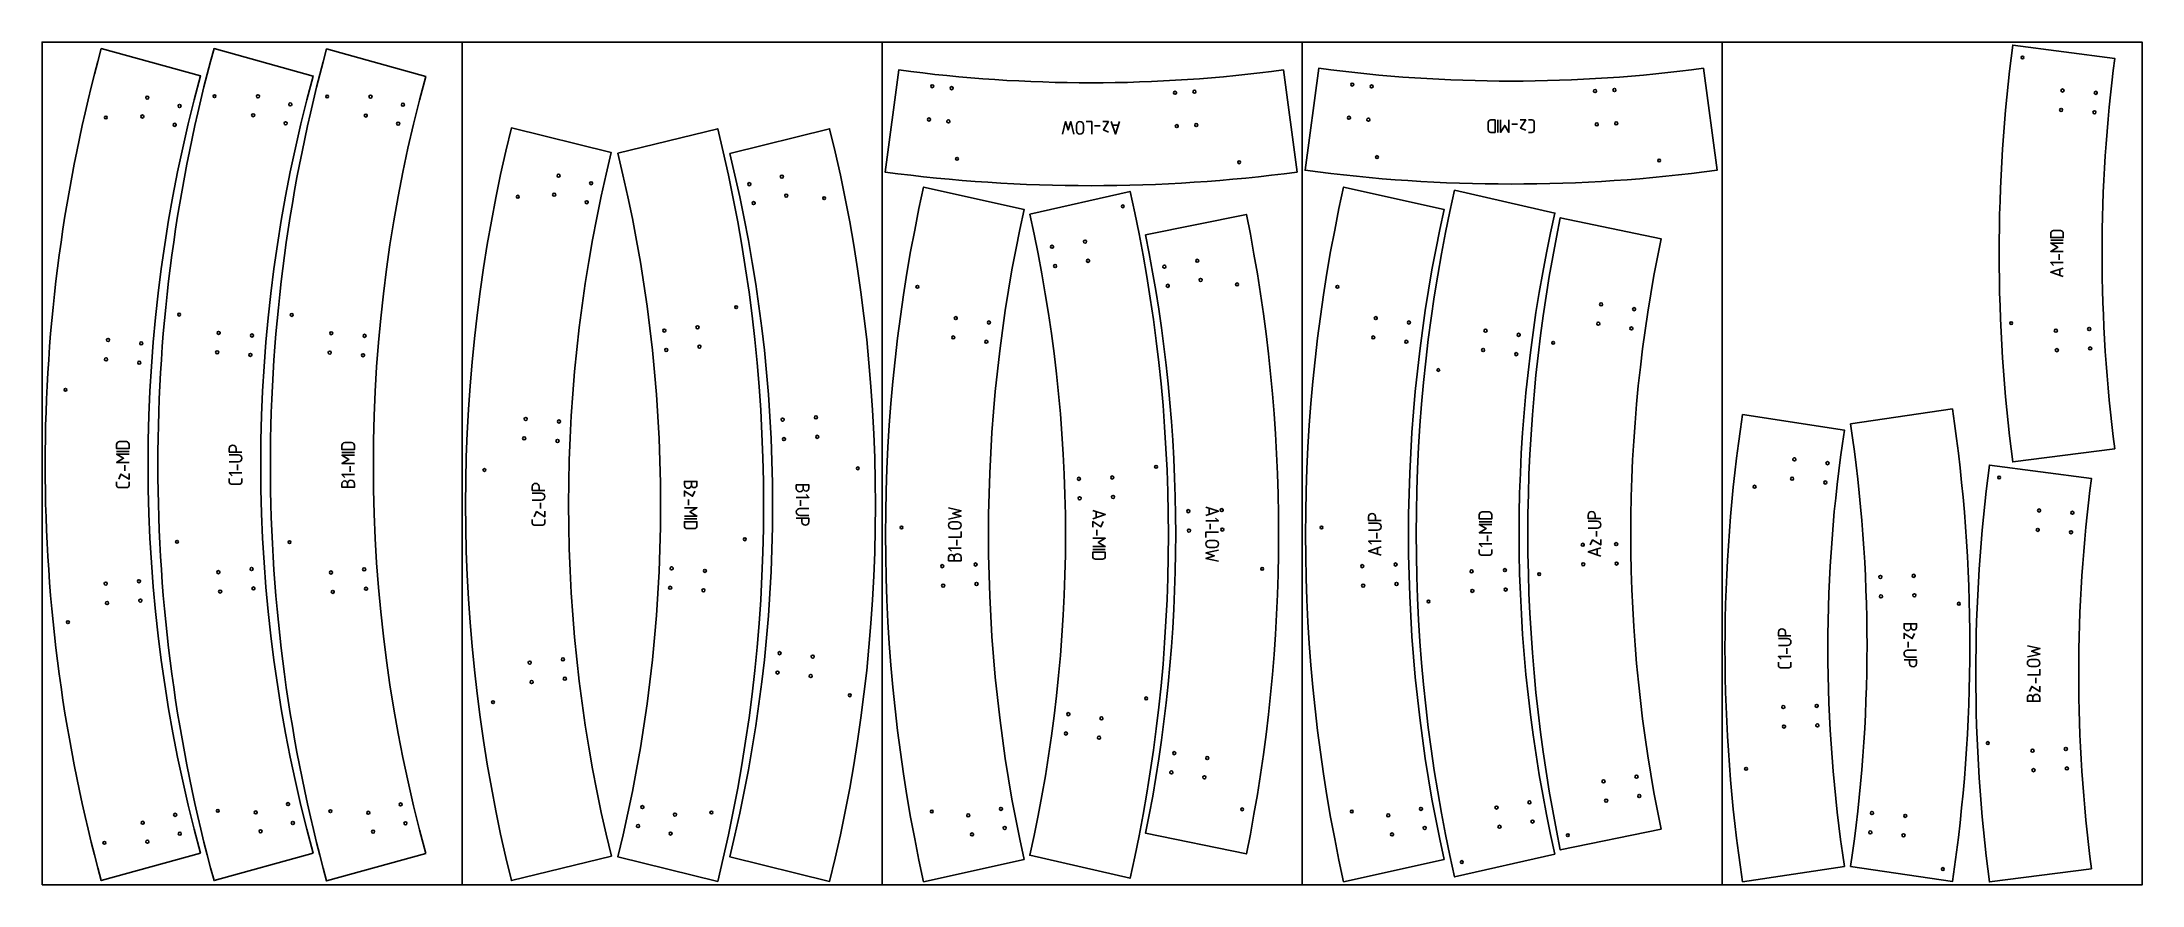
# Model space of a CAD drawing. Header units: millimetres. Extents: x 1510 to 9060, y 0 to 3030.
import ezdxf

# ---------------------------------------------------------------- set-up
doc = ezdxf.new("R2010")
doc.units = ezdxf.units.MM
for name, color, linetype, true_color in [('Engraving', 7, 'Continuous', 0x000000), ('exterior Cut', 7, 'Continuous', 0x000000), ('interior cut', 7, 'Continuous', 0x000000), ('page', 7, 'Continuous', 0x000000)]:
    doc.layers.add(name, color=color, linetype=linetype, true_color=true_color)

msp = doc.modelspace()

# ---------------------------------------------------------------- linework, layer by layer
at = {"layer": 'Engraving', "color": 3, "true_color": 0x00ff00}
for p, q in [((5314.2, 2729), (5294.2, 2729)), ((5380, 2731.5), (5358.4, 2731.5)), ((6744.2, 2750.1), (6744.2, 2705.1)), ((6814.2, 2735.1), (6794.2, 2735.1)), ((8776.9, 2317.2), (8731.9, 2317.2)), ((8761.9, 2247.2), (8761.9, 2267.2)), ((8764.4, 2191.4), (8764.4, 2213.1)), ((1823.3, 1558.6), (1778.3, 1558.6)), ((2213.4, 1491.1), (2213.4, 1511.1)), ((2633.2, 1554.9), (2588.2, 1554.9)), ((1808.3, 1488.6), (1808.3, 1508.6)), ((2618.2, 1484.9), (2618.2, 1504.9)), ((3302.4, 1353.5), (3302.4, 1373.5)), ((3834.6, 1385.8), (3834.6, 1365.8)), ((4237, 1383.3), (4237, 1363.3)), ((3819.6, 1315.8), (3864.6, 1315.8)), ((5300.2, 1341.9), (5300.2, 1320.2)), ((5706.8, 1354.3), (5706.8, 1332.6)), ((5709.3, 1298.5), (5709.3, 1278.5)), ((6722.4, 1305.8), (6677.4, 1305.8)), ((4799.3, 1220.4), (4799.3, 1240.4)), ((5302.7, 1276.1), (5302.7, 1256.1)), ((6309.3, 1245.4), (6309.3, 1265.4)), ((6311.8, 1189.5), (6311.8, 1211.2)), ((6707.4, 1235.8), (6707.4, 1255.8)), ((7098.9, 1252.2), (7098.9, 1272.2)), ((5287.7, 1206.1), (5332.7, 1206.1)), ((7101.4, 1186.3), (7101.4, 1208)), ((7782.9, 831.1), (7782.9, 851.1)), ((8219.4, 874.2), (8219.4, 854.2)), ((8677.9, 725.2), (8677.9, 745.2))]:
    msp.add_line(p, q, dxfattribs=at)
for points in [[(5219.2, 2699), (5209.2, 2744), (5199.2, 2714), (5189.2, 2744), (5179.2, 2699)], [(5284.2, 2699), (5284.2, 2744), (5264.2, 2744)], [(5324.2, 2744), (5344.2, 2744), (5325.8, 2714.6), (5344.2, 2706.5)], [(5384.2, 2744), (5369.2, 2699), (5354.2, 2744)], [(6784.2, 2750.1), (6784.2, 2705.1), (6769.2, 2730.1), (6754.2, 2705.1), (6754.2, 2750.1)], [(6824.2, 2750.1), (6844.2, 2750.1), (6825.8, 2720.6), (6844.2, 2712.6)], [(8776.9, 2277.2), (8731.9, 2277.2), (8756.9, 2292.2), (8731.9, 2307.2), (8776.9, 2307.2)], [(8741.9, 2227.2), (8731.9, 2237.2), (8776.9, 2237.2)], [(8776.9, 2187.2), (8731.9, 2202.2), (8776.9, 2217.2)], [(1823.3, 1518.6), (1778.3, 1518.6), (1803.3, 1533.6), (1778.3, 1548.6), (1823.3, 1548.6)], [(2633.2, 1514.9), (2588.2, 1514.9), (2613.2, 1529.9), (2588.2, 1544.9), (2633.2, 1544.9)], [(1823.3, 1478.6), (1823.3, 1458.6), (1793.8, 1477.1), (1785.8, 1458.6)], [(2193.4, 1471.1), (2183.4, 1481.1), (2228.4, 1481.1)], [(2598.2, 1464.9), (2588.2, 1474.9), (2633.2, 1474.9)], [(3819.6, 1395.8), (3819.6, 1415.8), (3849, 1397.3), (3857.1, 1415.8)], [(4257, 1403.3), (4267, 1393.3), (4222, 1393.3)], [(3317.4, 1343.5), (3317.4, 1323.5), (3288, 1341.9), (3279.9, 1323.5)], [(3819.6, 1355.8), (3864.6, 1355.8), (3839.6, 1340.8), (3864.6, 1325.8), (3819.6, 1325.8)], [(4769.3, 1315.4), (4814.3, 1325.4), (4784.3, 1335.4), (4814.3, 1345.4), (4769.3, 1355.4)], [(5287.7, 1346.1), (5332.7, 1331.1), (5287.7, 1316.1)], [(5287.7, 1286.1), (5287.7, 1306.1), (5317.2, 1287.6), (5325.2, 1306.1)], [(5694.3, 1358.5), (5739.3, 1343.5), (5694.3, 1328.5)], [(5729.3, 1318.5), (5739.3, 1308.5), (5694.3, 1308.5)], [(6722.4, 1265.8), (6677.4, 1265.8), (6702.4, 1280.8), (6677.4, 1295.8), (6722.4, 1295.8)], [(4769.3, 1250.4), (4814.3, 1250.4), (4814.3, 1270.4)], [(4779.3, 1200.4), (4769.3, 1210.4), (4814.3, 1210.4)], [(5287.7, 1246.1), (5332.7, 1246.1), (5307.7, 1231.1), (5332.7, 1216.1), (5287.7, 1216.1)], [(5739.3, 1268.5), (5694.3, 1268.5), (5694.3, 1248.5)], [(6289.3, 1225.4), (6279.3, 1235.4), (6324.3, 1235.4)], [(6324.3, 1185.4), (6279.3, 1200.4), (6324.3, 1215.4)], [(6687.4, 1215.8), (6677.4, 1225.8), (6722.4, 1225.8)], [(7113.9, 1182.2), (7068.9, 1197.2), (7113.9, 1212.2)], [(7113.9, 1242.2), (7113.9, 1222.2), (7084.5, 1240.6), (7076.4, 1222.2)], [(5739.3, 1203.5), (5694.3, 1193.5), (5724.3, 1183.5), (5694.3, 1173.5), (5739.3, 1163.5)], [(8204.4, 884.2), (8204.4, 904.2), (8233.8, 885.7), (8241.9, 904.2)], [(8647.9, 820.2), (8692.9, 830.2), (8662.9, 840.2), (8692.9, 850.2), (8647.9, 860.2)], [(7762.9, 811.1), (7752.9, 821.1), (7797.9, 821.1)], [(8647.9, 755.2), (8692.9, 755.2), (8692.9, 775.2)], [(8692.9, 715.2), (8692.9, 695.2), (8663.5, 713.7), (8655.4, 695.2)]]:
    msp.add_lwpolyline(points, dxfattribs=at)
for points in [[(5254.2, 2731.5, 1), (5229.2, 2731.5), (5229.2, 2711.5, 1), (5254.2, 2711.5)], [(6719.2, 2705.1), (6734.2, 2705.1), (6734.2, 2750.1), (6719.2, 2750.1, 0.414214), (6709.2, 2740.1), (6709.2, 2715.1, 0.414214)], [(8731.9, 2342.2), (8731.9, 2327.2), (8776.9, 2327.2), (8776.9, 2342.2, 0.414214), (8766.9, 2352.2), (8741.9, 2352.2, 0.414214)], [(1778.3, 1583.6), (1778.3, 1568.6), (1823.3, 1568.6), (1823.3, 1583.6, 0.414214), (1813.3, 1593.6), (1788.3, 1593.6, 0.414214)], [(2588.2, 1579.9), (2588.2, 1564.9), (2633.2, 1564.9), (2633.2, 1579.9, 0.414214), (2623.2, 1589.9), (2598.2, 1589.9, 0.414214)], [(3864.6, 1290.8), (3864.6, 1305.8), (3819.6, 1305.8), (3819.6, 1290.8, 0.414214), (3829.6, 1280.8), (3854.6, 1280.8, 0.414214)], [(4801.8, 1280.4, 1), (4801.8, 1305.4), (4781.8, 1305.4, 1), (4781.8, 1280.4)], [(6677.4, 1330.8), (6677.4, 1315.8), (6722.4, 1315.8), (6722.4, 1330.8, 0.414214), (6712.4, 1340.8), (6687.4, 1340.8, 0.414214)], [(5706.8, 1238.5, 1), (5706.8, 1213.5), (5726.8, 1213.5, 1), (5726.8, 1238.5)], [(5332.7, 1181.1), (5332.7, 1196.1), (5287.7, 1196.1), (5287.7, 1181.1, 0.414214), (5297.7, 1171.1), (5322.7, 1171.1, 0.414214)], [(8680.4, 785.2, 1), (8680.4, 810.2), (8660.4, 810.2, 1), (8660.4, 785.2)]]:
    msp.add_lwpolyline(points, format="xyb", close=True, dxfattribs=at)
for points in [[(6854.2, 2705.1), (6866.7, 2705.1, 0.414214), (6874.2, 2712.6), (6874.2, 2742.6, 0.414214), (6866.7, 2750.1), (6854.2, 2750.1)], [(2208.4, 1556.1), (2208.4, 1568.6, 1), (2183.4, 1568.6), (2183.4, 1556.1), (2228.4, 1556.1)], [(2183.4, 1521.1), (2215.9, 1521.1, 1), (2215.9, 1546.1), (2183.4, 1546.1)], [(1778.3, 1448.6), (1778.3, 1436.1, 0.414214), (1785.8, 1428.6), (1815.8, 1428.6, 0.414214), (1823.3, 1436.1), (1823.3, 1448.6)], [(2183.4, 1461.1), (2183.4, 1448.6, 0.414214), (2190.9, 1441.1), (2220.9, 1441.1, 0.414214), (2228.4, 1448.6), (2228.4, 1461.1)], [(2608.2, 1429.9), (2608.2, 1442.4, -1), (2633.2, 1442.4), (2633.2, 1429.9), (2588.2, 1429.9), (2588.2, 1442.4, -1), (2608.2, 1442.4)], [(3297.4, 1418.5), (3297.4, 1431, 1), (3272.4, 1431), (3272.4, 1418.5), (3317.4, 1418.5)], [(3844.6, 1450.8), (3844.6, 1438.3, -1), (3819.6, 1438.3), (3819.6, 1450.8), (3864.6, 1450.8), (3864.6, 1438.3, -1), (3844.6, 1438.3)], [(4247, 1438.3), (4247, 1425.8, -1), (4222, 1425.8), (4222, 1438.3), (4267, 1438.3), (4267, 1425.8, -1), (4247, 1425.8)], [(3272.4, 1383.5), (3304.9, 1383.5, 1), (3304.9, 1408.5), (3272.4, 1408.5)], [(3272.4, 1313.5), (3272.4, 1301, 0.414214), (3279.9, 1293.5), (3309.9, 1293.5, 0.414214), (3317.4, 1301), (3317.4, 1313.5)], [(4267, 1353.3), (4234.5, 1353.3, 1), (4234.5, 1328.3), (4267, 1328.3)], [(4242, 1318.3), (4242, 1305.8, 1), (4267, 1305.8), (4267, 1318.3), (4222, 1318.3)], [(6304.3, 1310.4), (6304.3, 1322.9, 1), (6279.3, 1322.9), (6279.3, 1310.4), (6324.3, 1310.4)], [(6279.3, 1275.4), (6311.8, 1275.4, 1), (6311.8, 1300.4), (6279.3, 1300.4)], [(7093.9, 1317.2), (7093.9, 1329.7, 1), (7068.9, 1329.7), (7068.9, 1317.2), (7113.9, 1317.2)], [(7068.9, 1282.2), (7101.4, 1282.2, 1), (7101.4, 1307.2), (7068.9, 1307.2)], [(4789.3, 1165.4), (4789.3, 1177.9, -1), (4814.3, 1177.9), (4814.3, 1165.4), (4769.3, 1165.4), (4769.3, 1177.9, -1), (4789.3, 1177.9)], [(6677.4, 1205.8), (6677.4, 1193.3, 0.414214), (6684.9, 1185.8), (6714.9, 1185.8, 0.414214), (6722.4, 1193.3), (6722.4, 1205.8)], [(7777.9, 896.1), (7777.9, 908.6, 1), (7752.9, 908.6), (7752.9, 896.1), (7797.9, 896.1)], [(8229.4, 939.2), (8229.4, 926.7, -1), (8204.4, 926.7), (8204.4, 939.2), (8249.4, 939.2), (8249.4, 926.7, -1), (8229.4, 926.7)], [(7752.9, 861.1), (7785.4, 861.1, 1), (7785.4, 886.1), (7752.9, 886.1)], [(8249.4, 844.2), (8216.9, 844.2, 1), (8216.9, 819.2), (8249.4, 819.2)], [(7752.9, 801.1), (7752.9, 788.6, 0.414214), (7760.4, 781.1), (7790.4, 781.1, 0.414214), (7797.9, 788.6), (7797.9, 801.1)], [(8224.4, 809.2), (8224.4, 796.7, 1), (8249.4, 796.7), (8249.4, 809.2), (8204.4, 809.2)], [(8667.9, 660.2), (8667.9, 672.7, -1), (8692.9, 672.7), (8692.9, 660.2), (8647.9, 660.2), (8647.9, 672.7, -1), (8667.9, 672.7)]]:
    msp.add_lwpolyline(points, format="xyb", dxfattribs=at)
at = {"layer": 'exterior Cut', "color": 2, "true_color": 0xffff00}
for points in [[(2080, 114.5), (1723.3, 16, -0.135036), (1723.3, 3006.2), (2080.1, 2908.1, 0.135019)], [(2485.2, 114.2), (2128.4, 16, -0.135036), (2128.4, 3006.3), (2485.1, 2907.8, 0.135019)], [(2890, 113), (2533.2, 14.8, -0.135036), (2533.2, 3005.1), (2889.9, 2906.6, 0.135019)], [(8962.3, 1567.9), (8595.3, 1520.7, -0.065172), (8595.3, 3018.8), (8962.2, 2970.8, 0.065209)], [(5974, 2929.5), (6022.2, 2562.7, -0.066486), (4541.2, 2562.7), (4590.2, 2929.4, 0.066526)], [(7484, 2935.6), (7532.2, 2568.8, -0.066486), (6051.2, 2568.8), (6100.2, 2935.5, 0.066526)], [(3556.9, 104.2), (3197.6, 15.8, -0.121766), (3197.6, 2721.2), (3556.8, 2632.4, 0.121783)], [(3580.1, 2630), (3939.4, 2718.5, -0.121766), (3939.4, 13), (3580.2, 101.8, 0.121783)], [(3982.5, 2629.7), (4341.7, 2718.5, -0.121766), (4341.7, 13), (3982.5, 101.5, 0.121783)], [(5040.8, 92), (4679.5, 11.9, -0.109457), (4679.5, 2508.8), (5040.6, 2428, 0.10942)], [(5060.9, 2411.1), (5421.8, 2492.7, -0.1117), (5421.8, 24.4), (5061.1, 106.9, 0.11166)], [(6550.8, 92), (6189.5, 11.9, -0.109457), (6189.5, 2508.8), (6550.6, 2428, 0.10942)], [(6949.2, 110.8), (6588.4, 29.2, -0.1117), (6588.4, 2497.4), (6949.1, 2415, 0.11166)], [(5477.7, 2336.5), (5840.3, 2410.2, -0.100577), (5840.3, 111.7), (5477.8, 185.9, 0.100554)], [(7330.9, 201.2), (6968.6, 126, -0.102632), (6968.6, 2398.3), (7330.8, 2322.6, 0.102609)], [(7990, 66.4), (7624.1, 11.4, -0.075496), (7624.1, 1690.9), (7989.9, 1635.3, 0.07552)], [(8012.4, 1657.1), (8378.5, 1711.1, -0.073998), (8378.5, 12.2), (8012.5, 66.7, 0.07402)], [(8878.3, 58.4), (8511.3, 11.2, -0.065172), (8511.3, 1509.3), (8878.2, 1461.3, 0.065209)]]:
    msp.add_lwpolyline(points, format="xyb", close=True, dxfattribs=at)
at = {"layer": 'interior cut', "color": 1, "true_color": 0xff0000}
for centre in [(8630.3, 2974.2, -154.4), (2130.4, 2835.1, -154.4), (2535.2, 2833.9, -154.4), (1739.7, 2758.6, -154.4), (4799.7, 2610.4, -154.4), (5814.1, 2597.7, -154.4), (6309.7, 2616.5, -154.4), (7324.1, 2603.8, -154.4), (3220.4, 2474, -154.4), (4321.8, 2468.7, -154.4), (5395.5, 2439.4, -154.4), (4657.2, 2150.2, -154.4), (5806.4, 2158.9, -154.4), (6167.2, 2150.2, -154.4), (2002.9, 2050.1, -154.4), (2407.7, 2048.9, -154.4), (4005.4, 2077, -154.4), (8589.7, 2019.8, -154.4), (6943, 1948.7, -154.4), (6530.1, 1851.1, -154.4), (1594.1, 1779.6, -154.4), (3100.4, 1491.6, -154.4), (4442.9, 1497.6, -154.4), (5515.2, 1502.7, -154.4), (7667.3, 1431.6, -154.4), (8546.3, 1464.7, -154.4), (4600.3, 1285, -154.4), (6110.3, 1285, -154.4), (1995.4, 1233.8, -154.4), (2400.2, 1232.6, -154.4), (4036.5, 1242.6, -154.4), (5897.1, 1136, -154.4), (6892.9, 1117.5, -154.4), (6494.9, 1019.2, -154.4), (8401.7, 1011, -154.4), (1603.4, 944.8, -154.4), (4414.2, 681.9, -154.4), (3131.5, 657.3, -154.4), (5480.1, 670.8, -154.4), (8505.7, 510.3, -154.4), (7636.4, 417.6, -154.4), (2141.9, 266.3, -154.4), (2546.7, 265.1, -154.4), (3916.6, 260.2, -154.4), (4709, 263.8, -154.4), (5825.1, 271.9, -154.4), (6219, 263.8, -154.4), (1734.2, 151.2, -154.4), (6995.8, 178.8, -154.4), (6614.6, 82.5, -154.4), (8344.3, 57.4, -154.4)]:
    msp.add_circle(centre, 5, dxfattribs=at)
at = {"layer": 'interior cut', "color": 1, "true_color": 0xff0000, "extrusion": (0, 0, -1)}
for centre in [(-4710.5, 2871, 154.4), (-4710.5, 2871, 154.4), (-4780.2, 2864.1, 154.4), (-6220.5, 2877.1, 154.4), (-6220.5, 2877.1, 154.4), (-6290.2, 2870.2, 154.4), (-1888.4, 2830.1, 154.4), (-2004.5, 2800.1, 154.4), (-2004.5, 2800.1, 154.4), (-2286.3, 2834.8, 154.4), (-2402.7, 2805.8, 154.4), (-2402.7, 2805.8, 154.4), (-2691.1, 2833.6, 154.4), (-2807.5, 2804.6, 154.4), (-2807.5, 2804.6, 154.4), (-5583.5, 2847.6, 154.4), (-5583.5, 2847.6, 154.4), (-5653.4, 2851.4, 154.4), (-7093.5, 2853.7, 154.4), (-7093.5, 2853.7, 154.4), (-7163.4, 2857.5, 154.4), (-8774.1, 2855.6, 154.4), (-8893.8, 2847.3, 154.4), (-8893.8, 2847.3, 154.4), (-1870.8, 2762.3, 154.4), (-1987, 2732.3, 154.4), (-2269.3, 2766.9, 154.4), (-2385.8, 2737.9, 154.4), (-2674.1, 2765.7, 154.4), (-2790.6, 2736.7, 154.4), (-4698.8, 2751.5, 154.4), (-4768.5, 2744.7, 154.4), (-5589.8, 2727.8, 154.4), (-5659.7, 2731.5, 154.4), (-6208.8, 2757.6, 154.4), (-6278.5, 2750.8, 154.4), (-7099.8, 2733.9, 154.4), (-7169.7, 2737.6, 154.4), (-8769.2, 2785.8, 154.4), (-8889, 2777.4, 154.4), (-3367.2, 2549.4, 154.4), (-3484.1, 2522.4, 154.4), (-3484.1, 2522.4, 154.4), (-4052.9, 2519.1, 154.4), (-4169.9, 2546, 154.4), (-3351.4, 2481.2, 154.4), (-3468.4, 2454.2, 154.4), (-4068.6, 2450.9, 154.4), (-4068.6, 2450.9, 154.4), (-4185.6, 2477.8, 154.4), (-5141.4, 2293.9, 154.4), (-5260, 2312.6, 154.4), (-5152.4, 2224.7, 154.4), (-5152.4, 2224.7, 154.4), (-5270.9, 2243.5, 154.4), (-5545.1, 2222.4, 154.4), (-5663.3, 2243.6, 154.4), (-5557.5, 2153.5, 154.4), (-5557.5, 2153.5, 154.4), (-5675.6, 2174.7, 154.4), (-4795.2, 2037.5, 154.4), (-6305.2, 2037.5, 154.4), (-7115.3, 2086.9, 154.4), (-7234, 2069.8, 154.4), (-7234, 2069.8, 154.4), (-1747.3, 1959.1, 154.4), (-2145.1, 1984.5, 154.4), (-2264.8, 1975.1, 154.4), (-2264.8, 1975.1, 154.4), (-2549.9, 1983.3, 154.4), (-2669.6, 1973.9, 154.4), (-2669.6, 1973.9, 154.4), (-3747.3, 1992.9, 154.4), (-3866.7, 2004.7, 154.4), (-4786.1, 1968.1, 154.4), (-4914.2, 2021.9, 154.4), (-4914.2, 2021.9, 154.4), (-6296.1, 1968.1, 154.4), (-6424.2, 2021.9, 154.4), (-6424.2, 2021.9, 154.4), (-6699.8, 1992.4, 154.4), (-6818.9, 1977.4, 154.4), (-6818.9, 1977.4, 154.4), (-7105.3, 2017.6, 154.4), (-7224.1, 2000.5, 154.4), (-8750.3, 1992.2, 154.4), (-8870.1, 1998.4, 154.4), (-8870.1, 1998.4, 154.4), (-1740.2, 1889.4, 154.4), (-1866.7, 1946.9, 154.4), (-1866.7, 1946.9, 154.4), (-2139.7, 1914.7, 154.4), (-2259.3, 1905.4, 154.4), (-2544.5, 1913.5, 154.4), (-2664.1, 1904.1, 154.4), (-3754.2, 1923.2, 154.4), (-3754.2, 1923.2, 154.4), (-3873.6, 1935.1, 154.4), (-4905.1, 1952.5, 154.4), (-6415.1, 1952.5, 154.4), (-6691.1, 1922.9, 154.4), (-6810.2, 1908, 154.4), (-8753.9, 1922.3, 154.4), (-8873.7, 1928.5, 154.4), (-1859.6, 1877.2, 154.4), (-3248.9, 1675, 154.4), (-3368.6, 1665.9, 154.4), (-3368.6, 1665.9, 154.4), (-4172.7, 1672.6, 154.4), (-4292.4, 1680.8, 154.4), (-3243.6, 1605.2, 154.4), (-3363.3, 1596.1, 154.4), (-4177.5, 1602.7, 154.4), (-4177.5, 1602.7, 154.4), (-4297.2, 1610.9, 154.4), (-7810.1, 1529.9, 154.4), (-7929.3, 1516.1, 154.4), (-7929.3, 1516.1, 154.4), (-5237.9, 1459.9, 154.4), (-5357.8, 1464.6, 154.4), (-7802.1, 1460.4, 154.4), (-7921.3, 1446.6, 154.4), (-5240.6, 1390, 154.4), (-5240.6, 1390, 154.4), (-5360.6, 1394.7, 154.4), (-5631.2, 1343.7, 154.4), (-5751.2, 1347.5, 154.4), (-8690.1, 1346.1, 154.4), (-8809.8, 1337.8, 154.4), (-8809.8, 1337.8, 154.4), (-5633.5, 1273.7, 154.4), (-5633.5, 1273.7, 154.4), (-5753.4, 1277.6, 154.4), (-7049.5, 1222.8, 154.4), (-7169.5, 1225.3, 154.4), (-7169.5, 1225.3, 154.4), (-8685.2, 1276.3, 154.4), (-8804.9, 1267.9, 154.4), (-2263.5, 1135.7, 154.4), (-2263.5, 1135.7, 154.4), (-2668.3, 1134.5, 154.4), (-2668.3, 1134.5, 154.4), (-3773.7, 1138.1, 154.4), (-3893.3, 1129, 154.4), (-4746.5, 1146, 154.4), (-4866.3, 1151.9, 154.4), (-4866.3, 1151.9, 154.4), (-6256.5, 1146, 154.4), (-6376.3, 1151.9, 154.4), (-6376.3, 1151.9, 154.4), (-6649.6, 1127.2, 154.4), (-6769.5, 1131.9, 154.4), (-6769.5, 1131.9, 154.4), (-7051, 1152.8, 154.4), (-7170.9, 1155.3, 154.4), (-1738.9, 1083.2, 154.4), (-1858.5, 1091.9, 154.4), (-1858.5, 1091.9, 154.4), (-2144, 1124.4, 154.4), (-2150.6, 1054.7, 154.4), (-2270.1, 1066, 154.4), (-2548.8, 1123.2, 154.4), (-2555.4, 1053.5, 154.4), (-2674.9, 1064.8, 154.4), (-3768.4, 1068.3, 154.4), (-3768.4, 1068.3, 154.4), (-3888, 1059.2, 154.4), (-4749.9, 1076.1, 154.4), (-4869.8, 1082, 154.4), (-6259.9, 1076.1, 154.4), (-6379.8, 1082, 154.4), (-6652.3, 1057.2, 154.4), (-6772.2, 1061.9, 154.4), (-8119.3, 1107.3, 154.4), (-8239.2, 1111.3, 154.4), (-1743.9, 1013.4, 154.4), (-1863.6, 1022.1, 154.4), (-8121.6, 1037.3, 154.4), (-8121.6, 1037.3, 154.4), (-8241.6, 1041.3, 154.4), (-4161.6, 833.2, 154.4), (-3263.3, 799.2, 154.4), (-3382.7, 811, 154.4), (-3382.7, 811, 154.4), (-4154.3, 763.6, 154.4), (-4154.3, 763.6, 154.4), (-4273.7, 751.1, 154.4), (-4280.9, 820.7, 154.4), (-3270.2, 729.5, 154.4), (-3389.7, 741.4, 154.4), (-5199.9, 613.9, 154.4), (-5319, 598.9, 154.4), (-7770.5, 639.5, 154.4), (-7890.4, 643.7, 154.4), (-7890.4, 643.7, 154.4), (-5191.2, 544.5, 154.4), (-5191.2, 544.5, 154.4), (-5310.3, 529.5, 154.4), (-7772.9, 569.5, 154.4), (-7892.9, 573.7, 154.4), (-5580.6, 473.9, 154.4), (-5699.3, 456.2, 154.4), (-8666.3, 482.7, 154.4), (-8786.1, 488.9, 154.4), (-8786.1, 488.9, 154.4), (-5570.3, 404.7, 154.4), (-5570.3, 404.7, 154.4), (-5689, 387, 154.4), (-7123.9, 372.5, 154.4), (-7242.7, 389.1, 154.4), (-7242.7, 389.1, 154.4), (-8669.9, 412.8, 154.4), (-8789.7, 419, 154.4), (-6857.7, 297.1, 154.4), (-6857.7, 297.1, 154.4), (-7133.6, 303.2, 154.4), (-7252.4, 319.8, 154.4), (-1872.2, 223.6, 154.4), (-1988.8, 252.2, 154.4), (-1988.8, 252.2, 154.4), (-2278.3, 260.7, 154.4), (-2394.5, 290.7, 154.4), (-2394.5, 290.7, 154.4), (-2411.9, 222.9, 154.4), (-2683.1, 259.5, 154.4), (-2799.3, 289.5, 154.4), (-2799.3, 289.5, 154.4), (-2816.7, 221.7, 154.4), (-3668.6, 280, 154.4), (-3785.5, 253, 154.4), (-4840, 250.3, 154.4), (-4957.7, 273.6, 154.4), (-4957.7, 273.6, 154.4), (-6350, 250.3, 154.4), (-6467.7, 273.6, 154.4), (-6467.7, 273.6, 154.4), (-6739.2, 278.4, 154.4), (-6868.7, 228, 154.4), (-8089.1, 258.7, 154.4), (-8208.7, 248.3, 154.4), (-1888.9, 155.6, 154.4), (-2005.4, 184.2, 154.4), (-2295.7, 192.9, 154.4), (-2700.5, 191.7, 154.4), (-3652.9, 211.8, 154.4), (-3652.9, 211.8, 154.4), (-3769.8, 184.8, 154.4), (-4853.6, 181.6, 154.4), (-4971.3, 204.9, 154.4), (-6363.6, 181.6, 154.4), (-6481.3, 204.9, 154.4), (-6750.1, 209.3, 154.4), (-8083.1, 189, 154.4), (-8083.1, 189, 154.4), (-8202.6, 178.5, 154.4)]:
    msp.add_circle(centre, 5.5, dxfattribs=at)
at = {"layer": 'page', "color": 6, "true_color": 0xff00ff}
for points in [[(1510, 0), (3020, 0), (3020, 3030), (1510, 3030)], [(3020, 0), (4530, 0), (4530, 3030), (3020, 3030)], [(4530, 0), (6040, 0), (6040, 3030), (4530, 3030)], [(6040, 0), (7550, 0), (7550, 3030), (6040, 3030)], [(7550, 0), (9060, 0), (9060, 3030), (7550, 3030)]]:
    msp.add_lwpolyline(points, close=True, dxfattribs=at)

doc.saveas('drawing.dxf')
